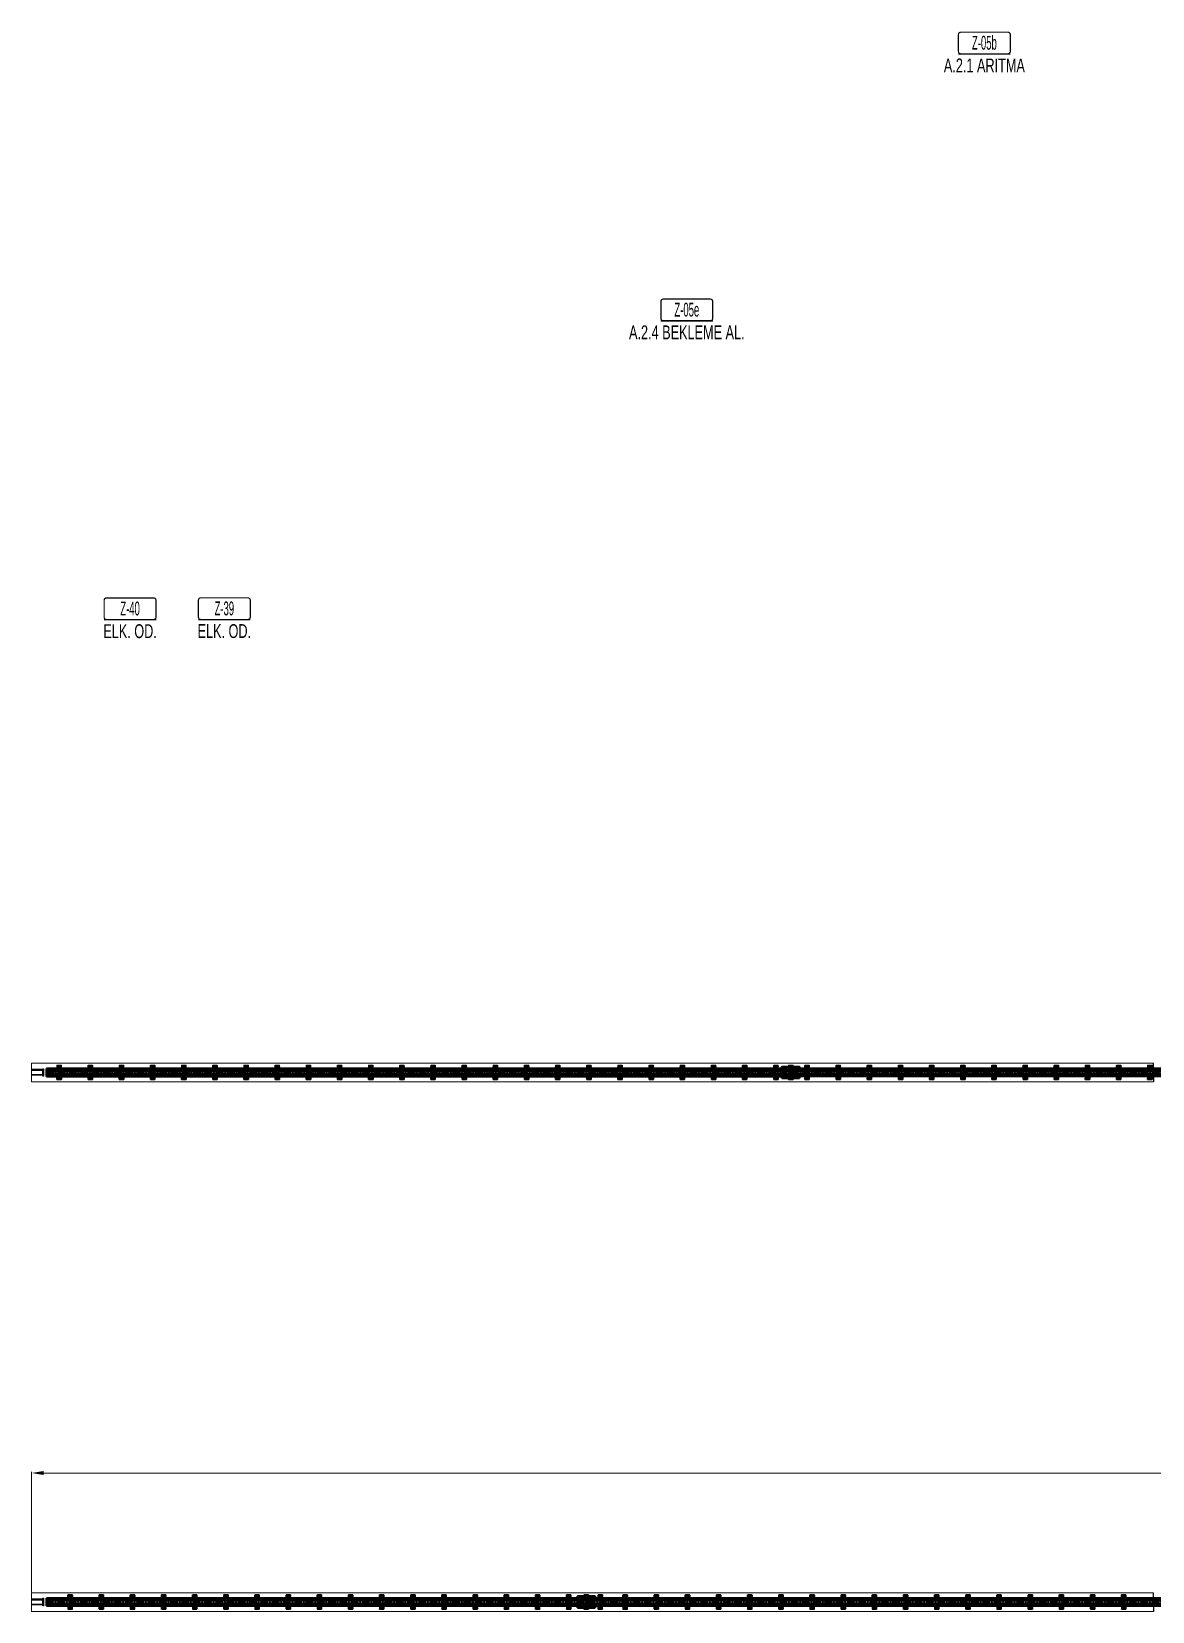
# Model space of a CAD drawing. Header units: centimetres. Extents: x 470464 to 524273, y 49611 to 59074.
# Drawn here: x 485600 to 487398, y 53543 to 56078 of the extents above; entities that cross this region are included whole.
import ezdxf
from ezdxf.enums import TextEntityAlignment as Align

# ---------------------------------------------------------------- set-up
doc = ezdxf.new("R2010")
doc.units = ezdxf.units.CM
doc.header["$MEASUREMENT"] = 0
doc.set_wipeout_variables(frame=1)
for name, pattern in [('1244_Aselsan_MIUM_3000$0$ACAD_ISO10W100', [18, 12, -3, 0, -3]), ('ACAD_ISO08W100', [36, 24, -3, 6, -3]), ('CHAIN', [0.3543, 0.2362, -0.0295, 0.0591, -0.0295]), ('XKITLINE00', [0])]:
    doc.linetypes.add(name, pattern=pattern)
for name, color, linetype in [('-M-MAHAL-DEBILER', 7, 'Continuous'), ('-M-MAHAL-ETIKET-NOT', 7, 'Continuous'), ('-M-MAHAL-ETIKET-NOTM', 7, 'Continuous'), ('-M-MAHAL-ETK-', 7, 'Continuous'), ('-M-MAHAL-HAVA-DEGISIM', 7, 'Continuous'), ('-M-MAHAL-NO', 7, 'Continuous'), ('-M-MAHAL-NOM', 7, 'Continuous'), ('vinç', 7, 'Continuous')]:
    doc.layers.add(name, color=color, linetype=linetype)
for name, color, linetype, lineweight in [('1', 7, 'Continuous', 25), ('AAA_EKSEN', 1, 'ACAD_ISO08W100', 9), ('S-COLS-CONC', 4, 'Continuous', 40)]:
    doc.layers.add(name, color=color, linetype=linetype, lineweight=lineweight)
doc.layers.add('A-ANNO-REVC-01', color=1, linetype='Continuous', lineweight=15, true_color=0xff0000, plot=False)
doc.styles.add('-M-ISSO-TEXT-TTF', font='ARIALN.TTF')
doc.styles.add('-M-MHLETK-NOT', font='romans.shx', dxfattribs={"width": 0.7})
doc.styles.add('-M-MHLETK-TEXT', font='ARIALN.TTF', dxfattribs={"width": 0.7})
doc.styles.add('BARIŞ BABUR-3', font='arial.ttf')
doc.dimstyles.new('AAA_A4 BVS STANDART', dxfattribs={"dimscale": 12, "dimtxt": 1.8, "dimasz": 1.6, "dimexe": 0.18, "dimexo": 0.0625, "dimgap": 0.09, "dimtad": 1, "dimtoh": 1, "dimdec": 0, "dimzin": 9, "dimdsep": 46, "dimtxsty": 'BARIŞ BABUR-3', "dimcen": 0.09, "dimclrd": 1, "dimclre": 1, "dimclrt": 2, "dimadec": 0, "dimazin": 0, "dimtfac": 1, "dimtdec": 0, "dimtofl": 0, "dimtmove": 0, "dimatfit": 3, "dimfxl": 1, "dimtolj": 1, "dimtzin": 0, "dimlwd": 9, "dimlwe": 9, "dimarcsym": 0})

# ---------------------------------------------------------------- blocks, each defined once
blk = doc.blocks.new('M-MHLETK-YNG')
at = {"layer": '-M-MAHAL-ETIKET-NOTM', "color": 3, "style": '-M-ISSO-TEXT-TTF', "width": 0.8, "flags": 8}
blk.add_attdef('MAH-ADI2', text='', height=1.11, dxfattribs=at).set_placement((0, -2.55), align=Align.MIDDLE_CENTER)
at = {"layer": '-M-MAHAL-HAVA-DEGISIM', "style": '-M-MHLETK-NOT', "width": 0.5, "flags": 8}
blk.add_attdef('HAVADEG', text='', height=0.6, dxfattribs=at).set_placement((0, 3.61), align=Align.MIDDLE_CENTER)
blk.add_wipeout([(-2.08, 1.74), (2.08, 1.74), (2.08, 0), (-2.08, 0)]).dxf.layer = '-M-MAHAL-ETK-'
at = {"layer": '-M-MAHAL-ETK-', "color": 0}
for p, q in [((-2.08, 0), (2.08, 0)), ((-1.16, 0), (-1.16, 0))]:
    blk.add_line(p, q, dxfattribs=at)
blk.add_lwpolyline([(-1.88, 1.74, 0.1, 0.1, 0), (1.88, 1.74, 0.1, 0.1, -0.414214), (2.08, 1.54, 0.1, 0.1, 0), (2.08, 0.2, 0.1, 0.1, -0.414214), (1.88, 0, 0.1, 0.1, 0), (-1.88, 0, 0.1, 0.1, -0.414214), (-2.08, 0.2, 0.1, 0.1, 0), (-2.08, 1.54, 0.1, 0.1, -0.414214)], format="xyseb", close=True, dxfattribs=at)
at = {"layer": '-M-MAHAL-DEBILER', "color": 4, "style": '-M-MHLETK-NOT', "width": 0.5, "flags": 8}
blk.add_attdef('DEBIS', text='', height=0.4, dxfattribs=at).set_placement((-2.17, 2.15), align=Align.MIDDLE_CENTER)
at = {"layer": '-M-MAHAL-DEBILER', "color": 191, "style": '-M-MHLETK-NOT', "width": 0.5, "flags": 8}
blk.add_attdef('DEBIR', text='', height=0.4, dxfattribs=at).set_placement((-1.61, 2.15), align=Align.MIDDLE_CENTER)
at = {"layer": '-M-MAHAL-DEBILER', "color": 31, "style": '-M-MHLETK-NOT', "width": 0.5, "flags": 8}
blk.add_attdef('DEBIF', text='', height=0.4, dxfattribs=at).set_placement((1.59, 2.15), align=Align.MIDDLE_CENTER)
at = {"layer": '-M-MAHAL-DEBILER', "color": 1, "style": '-M-MHLETK-NOT', "width": 0.5, "flags": 8}
blk.add_attdef('DEBIE', text='', height=0.4, dxfattribs=at).set_placement((2.32, 2.15), align=Align.MIDDLE_CENTER)
at = {"layer": '-M-MAHAL-ETIKET-NOT', "color": 3}
for tag, height, style, width, flags, p in [('KIS', 0.04, '-M-MHLETK-NOT', 0.5, 9, (-2.59, 1.62)), ('ALAN', 0.04, '-M-MHLETK-NOT', 0.5, 9, (-2.58, 1.56)), ('RH', 0.04, '-M-MHLETK-NOT', 0.5, 9, (-2.39, 1.62)), ('YUKSEKLIK', 0.04, '-M-MHLETK-NOT', 0.5, 9, (-2.32, 1.56)), ('YAZ', 0.04, '-M-MHLETK-NOT', 0.5, 9, (-2.18, 1.62)), ('MAH-ADI', 1.11, '-M-ISSO-TEXT-TTF', 0.8, 8, (0, -0.93))]:
    blk.add_attdef(tag, text='', height=height, dxfattribs=dict(at, style=style, width=width, flags=flags)).set_placement(p, align=Align.MIDDLE_CENTER)
at = {"layer": '-M-MAHAL-ETIKET-NOT', "color": 3, "style": '-M-MHLETK-NOT', "width": 0.5, "flags": 9}
for tag, p, height in [('HL', (-2.62, 1.49), 0.0286), ('KLKTR', (-2.62, 1.42), 0.04), ('RDY-BOY1', (-2.61, 1.37), 0.0286), ('RDY-BOY2', (-2.61, 1.32), 0.0286), ('RDY-BOY3', (-2.61, 1.27), 0.0286), ('HLA', (-2.52, 1.49), 0.0286), ('RDY-TIP1', (-2.5, 1.37), 0.0286), ('RDY-TIP2', (-2.5, 1.32), 0.0286), ('RDY-TIP3', (-2.5, 1.27), 0.0286), ('RDY-ADET1', (-2.39, 1.37), 0.0286), ('RDY-ADET2', (-2.39, 1.32), 0.0286), ('RDY-ADET3', (-2.39, 1.27), 0.0286), ('RDY-ISI1', (-2.27, 1.37), 0.0286), ('RDY-ISI2', (-2.27, 1.32), 0.0286), ('RDY-ISI3', (-2.27, 1.27), 0.0286), ('SHG', (-2.23, 1.49), 0.0286), ('AHU', (-2.23, 1.44), 0.0286), ('LHG', (-2.13, 1.49), 0.0286), ('RDY-BNP1', (-2.1, 1.37), 0.0286), ('RDY-BNP2', (-2.1, 1.32), 0.0286), ('RDY-BNP3', (-2.1, 1.27), 0.0286), ('HG', (-2.04, 1.49), 0.0286), ('HGA', (-1.96, 1.49), 0.0286), ('EF', (-1.96, 1.44), 0.0286), ('RDY-BNK1', (-1.96, 1.37), 0.0286), ('RDY-BNK2', (-1.96, 1.32), 0.0286), ('RDY-BNK3', (-1.96, 1.27), 0.0286), ('RDY-BOY4', (-2.61, 1.22), 0.0286), ('KON-BOY1', (-2.61, 1.14), 0.0286), ('KON-BOY2', (-2.61, 1.09), 0.0286), ('KON-BOY3', (-2.61, 1.04), 0.0286), ('FCU-TIP1', (-2.61, 0.96), 0.0286), ('FCU-TIP2', (-2.61, 0.91), 0.0286), ('FCU-TIP3', (-2.61, 0.86), 0.0286), ('VRV-TIP1', (-2.61, 0.76), 0.0286), ('VRV-TIP2', (-2.61, 0.71), 0.0286), ('FCU-ADET1', (-2.52, 0.96), 0.0286), ('FCU-ADET2', (-2.52, 0.91), 0.0286), ('FCU-ADET3', (-2.52, 0.86), 0.0286), ('VRV-ADET1', (-2.52, 0.76), 0.0286), ('VRV-ADET2', (-2.52, 0.71), 0.0286), ('RDY-TIP4', (-2.5, 1.22), 0.0286), ('KON-TIP1', (-2.5, 1.14), 0.0286), ('KON-TIP2', (-2.5, 1.09), 0.0286), ('KON-TIP3', (-2.5, 1.04), 0.0286), ('FCU-KAP1', (-2.4, 0.96), 0.0286), ('FCU-KAP2', (-2.4, 0.91), 0.0286), ('FCU-KAP3', (-2.4, 0.86), 0.0286), ('VRV-KAP1', (-2.4, 0.76), 0.0286), ('VRV-KAP2', (-2.4, 0.71), 0.0286), ('RDY-ADET4', (-2.39, 1.22), 0.0286), ('KON-ADET1', (-2.39, 1.14), 0.0286), ('KON-ADET2', (-2.39, 1.09), 0.0286), ('KON-ADET3', (-2.39, 1.04), 0.0286), ('FCU-DUY1', (-2.27, 0.96), 0.0286), ('FCU-DUY2', (-2.27, 0.91), 0.0286), ('FCU-DUY3', (-2.27, 0.86), 0.0286), ('VRV-DUY1', (-2.27, 0.76), 0.0286), ('VRV-DUY2', (-2.27, 0.71), 0.0286), ('RDY-ISI4', (-2.27, 1.22), 0.0286), ('KON-ISI1', (-2.27, 1.14), 0.0286), ('KON-ISI2', (-2.27, 1.09), 0.0286), ('KON-ISI3', (-2.27, 1.04), 0.0286), ('FCU-SOG1', (-2.15, 0.96), 0.0286), ('FCU-SOG2', (-2.15, 0.91), 0.0286), ('FCU-SOG3', (-2.15, 0.86), 0.0286), ('VRV-SOG1', (-2.15, 0.76), 0.0286), ('VRV-SOG2', (-2.15, 0.71), 0.0286), ('RDY-BNP4', (-2.1, 1.22), 0.0286), ('KON-BNP1', (-2.1, 1.14), 0.0286), ('KON-BNP2', (-2.1, 1.09), 0.0286), ('KON-BNP3', (-2.1, 1.04), 0.0286), ('FCU-ISI1', (-2.04, 0.96), 0.0286), ('FCU-ISI2', (-2.04, 0.91), 0.0286), ('FCU-ISI3', (-2.04, 0.86), 0.0286), ('VRV-ISI1', (-2.04, 0.76), 0.0286), ('VRV-ISI2', (-2.04, 0.71), 0.0286), ('RDY-BNK4', (-1.96, 1.22), 0.0286), ('KON-BNK1', (-1.96, 1.14), 0.0286), ('KON-BNK2', (-1.96, 1.09), 0.0286), ('KON-BNK3', (-1.96, 1.04), 0.0286), ('FCU-DEBI1', (-1.95, 0.96), 0.0286), ('FCU-DEBI2', (-1.95, 0.91), 0.0286), ('FCU-DEBI3', (-1.95, 0.86), 0.0286), ('VRV-DEBI1', (-1.95, 0.76), 0.0286), ('VRV-DEBI2', (-1.95, 0.71), 0.0286), ('FCU-BNP1', (-1.83, 0.96), 0.0286), ('FCU-BNP2', (-1.83, 0.91), 0.0286), ('FCU-BNP3', (-1.83, 0.86), 0.0286), ('VRV-BNP1', (-1.83, 0.76), 0.0286), ('VRV-BNP2', (-1.83, 0.71), 0.0286), ('FCU-BNK1', (-1.61, 0.96), 0.0286), ('FCU-BNK2', (-1.61, 0.91), 0.0286), ('FCU-BNK3', (-1.61, 0.86), 0.0286), ('VRV-BNK1', (-1.61, 0.76), 0.0286), ('VRV-BNK2', (-1.61, 0.71), 0.0286)]:
    blk.add_attdef(tag, p, '', height=height, dxfattribs=at)
at = {"layer": '-M-MAHAL-HAVA-DEGISIM', "style": '-M-MHLETK-NOT', "width": 0.5, "flags": 8}
blk.add_attdef('HAVA', text='', height=0.6, dxfattribs=at).set_placement((0, 2.4), align=Align.MIDDLE_CENTER)
at = {"layer": '-M-MAHAL-NO', "color": 7, "style": '-M-MHLETK-TEXT', "width": 0.6, "flags": 8}
blk.add_attdef('MAH-NO', text='', height=1.11, dxfattribs=at).set_placement((0, 0.89), align=Align.MIDDLE_CENTER)
at = {"layer": '-M-MAHAL-NOM', "color": 7, "style": '-M-MHLETK-TEXT', "width": 0.6, "flags": 8}
blk.add_attdef('MAH-NOM', text='', height=1.11, dxfattribs=at).set_placement((0, 0.89), align=Align.MIDDLE_CENTER)
blk = doc.blocks.new('*D297')
at = {"layer": 'A-ANNO-REVC-01', "color": 1, "lineweight": 9, "transparency": 16777216}
for p, q in [((485599.7, 45073.3), (485599.7, 45266.8)), ((493630.5, 45264.7), (485618.9, 45264.7)), ((493649.7, 45073.3), (493649.7, 45266.8))]:
    blk.add_line(p, q, dxfattribs=at)
at = {"layer": 'A-ANNO-REVC-01', "color": 1, "transparency": 16777216}
for points in [[(485618.9, 45267.9), (485618.9, 45261.5), (485599.7, 45264.7)], [(493630.5, 45261.5), (493630.5, 45267.9), (493649.7, 45264.7)]]:
    blk.add_solid(points, dxfattribs=at)
at = {"layer": 'Defpoints', "color": 0, "transparency": 16777216}
for p in [(485599.7, 45264.7), (485599.7, 45072.6), (493649.7, 45072.6)]:
    blk.add_point(p, dxfattribs=at)
at = {"layer": 'A-ANNO-REVC-01', "color": 2, "transparency": 16777216, "insert": (489624.7, 45278.9), "char_height": 21.6, "attachment_point": 5, "style": 'BARIŞ BABUR-3'}
blk.add_mtext('\\A1;YÜRÜME YOLU BOYU : 8050', dxfattribs=at)
blk = doc.blocks.new('sfsdsggssg')
at = {"layer": '1', "color": 2, "linetype": 'Continuous'}
for p, q in [((1141.1, -34640), (1141.1, -34640.1)), ((1141.1, -34640), (1141.1, -34645.1)), ((1141.1, -34640.1), (1141.3, -34640.1)), ((1141.1, -34640.1), (1141.1, -34645.1)), ((1141.1, -34645.1), (1141.3, -34645.1)), ((1141.1, -34645.1), (1141.1, -34645.1)), ((1141.3, -34645.1), (1141.3, -34640.1)), ((1143.2, -34639.6), (1141.4, -34639.8)), ((1141.4, -34639.7), (1143.2, -34639.6)), ((1141.4, -34639.8), (1141.4, -34639.7)), ((1141.4, -34640), (1143.2, -34639.8)), ((1141.4, -34639.8), (1141.4, -34640)), ((1141.4, -34645.4), (1141.4, -34645.2)), ((1143.2, -34645.4), (1141.4, -34645.2)), ((1141.4, -34645.4), (1141.4, -34645.4)), ((1141.4, -34645.4), (1143.2, -34645.6)), ((1143.2, -34645.6), (1141.4, -34645.4)), ((1143.2, -34639.6), (1143.2, -34639.8)), ((1143.2, -34639.6), (1143.2, -34639.8)), ((1143.2, -34645.6), (1143.2, -34645.4)), ((1143.2, -34645.4), (1143.2, -34645.6)), ((1143.6, -34639.6), (1143.5, -34639.8)), ((1143.5, -34639.8), (1143.6, -34639.8)), ((1143.6, -34645.3), (1143.5, -34645.3)), ((1143.5, -34645.3), (1143.6, -34645.5)), ((1143.6, -34639.6), (1143.6, -34639.6)), ((1143.7, -34639.6), (1143.6, -34639.8)), ((1143.6, -34639.6), (1144.1, -34639.6)), ((1143.7, -34639.6), (1143.6, -34639.6)), ((1143.6, -34639.8), (1143.8, -34639.9)), ((1143.6, -34645.3), (1143.7, -34645.5)), ((1143.8, -34645.3), (1143.6, -34645.3)), ((1143.6, -34645.5), (1143.6, -34645.6)), ((1143.6, -34645.5), (1143.7, -34645.5)), ((1144.1, -34645.6), (1143.6, -34645.6)), ((1144.1, -34639.6), (1144.1, -34639.6)), ((1144.1, -34645.5), (1144.1, -34645.6)), ((1144.3, -34645.6), (1144.3, -34645.9)), ((1144.3, -34645.6), (1144.3, -34646)), ((1144.3, -34645.9), (1144.3, -34646)), ((1144.5, -34639.6), (1147.4, -34639.6)), ((1144.5, -34639.6), (1144.5, -34639.6)), ((1144.6, -34642.7), (1144.5, -34642.8)), ((1144.6, -34642.9), (1144.5, -34642.8)), ((1147.4, -34645.6), (1144.5, -34645.6)), ((1144.5, -34645.6), (1144.5, -34645.6)), ((1144.5, -34645.9), (1144.5, -34645.6)), ((1147.4, -34639.6), (1144.6, -34639.6)), ((1144.6, -34639.6), (1144.6, -34639.8)), ((1144.6, -34639.8), (1147.4, -34639.8)), ((1144.6, -34645.4), (1144.6, -34645.6)), ((1147.4, -34645.4), (1144.6, -34645.4)), ((1144.6, -34645.6), (1147.4, -34645.6)), ((1146.5, -34646), (1144.6, -34646)), ((1144.6, -34646.3), (1144.6, -34646.2)), ((1144.6, -34646.2), (1146.7, -34646.2)), ((1144.6, -34646.3), (1148.5, -34646.3)), ((1145.5, -34641.1), (1145.5, -34641.1)), ((1145.5, -34641.1), (1145.5, -34641.1)), ((1145.8, -34639.6), (1146, -34639.3)), ((1146, -34639.4), (1145.9, -34639.6)), ((1146, -34639.3), (1146, -34639.4)), ((1146.1, -34639.6), (1146.2, -34639.5)), ((1146.3, -34639.2), (1146.2, -34639.2)), ((1148.5, -34639.2), (1146.2, -34639.2)), ((1148.4, -34639.2), (1146.3, -34639.2)), ((1146.3, -34639.4), (1148.4, -34639.4)), ((1146.4, -34644), (1146.5, -34644)), ((1146.5, -34644), (1146.5, -34643.9)), ((1146.7, -34645.6), (1146.5, -34645.8)), ((1146.7, -34646.2), (1146.8, -34646.2)), ((1146.8, -34646), (1146.8, -34646.2)), ((1148.4, -34646), (1146.8, -34646)), ((1146.8, -34646.2), (1148.4, -34646.2)), ((1147.4, -34639.6), (1147.4, -34639.6)), ((1147.4, -34639.6), (1147.4, -34639.8)), ((1147.4, -34639.8), (1147.6, -34639.7)), ((1147.4, -34639.8), (1148.2, -34640.6)), ((1148.2, -34644.5), (1147.4, -34645.3)), ((1147.4, -34645.3), (1147.6, -34645.5)), ((1147.4, -34645.4), (1147.4, -34645.6)), ((1147.4, -34645.6), (1147.4, -34645.6)), ((1147.6, -34639.7), (1148.4, -34640.5)), ((1147.6, -34639.7), (1147.6, -34639.7)), ((1148.4, -34640.5), (1147.6, -34639.7)), ((1148.4, -34644.7), (1147.6, -34645.5)), ((1147.6, -34645.5), (1148.4, -34644.7)), ((1147.6, -34645.5), (1147.6, -34645.5)), ((1148.2, -34640.6), (1148.4, -34640.5)), ((1148.2, -34644.5), (1148.4, -34644.7)), ((1148.3, -34640.7), (1148.3, -34644.4)), ((1148.3, -34640.7), (1148.5, -34640.7)), ((1148.3, -34644.4), (1148.5, -34644.4)), ((1148.5, -34639.2), (1148.4, -34639.2)), ((1148.4, -34640.5), (1148.4, -34640.5)), ((1148.4, -34644.7), (1148.4, -34644.7)), ((1148.4, -34646), (1148.4, -34646.2)), ((1148.4, -34646.2), (1148.5, -34646.3)), ((1148.5, -34639.5), (1148.5, -34642.7)), ((1148.5, -34644.4), (1148.5, -34640.7)), ((1148.5, -34640.7), (1148.5, -34640.7)), ((1148.5, -34640.7), (1148.5, -34644.5)), ((1148.5, -34644.5), (1148.5, -34644.4)), ((1148.5, -34644.5), (1148.5, -34645.9)), ((1148.7, -34642.9), (1148.7, -34639.5)), ((1148.7, -34639.5), (1148.8, -34639.5)), ((1148.7, -34643.1), (1148.7, -34642.9)), ((1148.7, -34645.9), (1148.7, -34643.1)), ((1148.8, -34646), (1148.7, -34645.9)), ((1148.8, -34639.5), (1148.8, -34646))]:
    blk.add_line(p, q, dxfattribs=at)
for radius in [1.5, 0.7]:
    blk.add_circle((1146, -34642.5), radius, dxfattribs=at)
at = {"layer": '1', "color": 2, "linetype": 'Continuous', "extrusion": (0, 0, -1)}
blk.add_circle((-1146, -34642.5), 0.8, dxfattribs=at)
for centre, start, end in [((-1145.5, -34643.4), 209.8539, 29.8539), ((-1146.5, -34641.7), 29.8539, 207.4717)]:
    blk.add_arc(centre, 1.14, start, end, dxfattribs=at)
at = {"layer": '1', "color": 2, "linetype": 'Continuous'}
for centre, radius, start, end in [((1145.5, -34643.4), 0.943, 155.4674, 321.1742), ((1145.5, -34643.4), 0.92, 156.9271, 319.7145), ((1146, -34642.5), 1.2, 166, 226), ((1146, -34642.5), 1.2, 106, 166), ((1146, -34642.5), 1.2, 226, 286), ((1146, -34642.5), 1.2, 46, 106), ((1146.5, -34641.7), 0.943, 345.8258, 138.463), ((1146.5, -34641.7), 0.92, 347.6089, 136.677), ((1146, -34642.5), 1.2, 286, 346), ((1146, -34642.5), 1.2, 346, 46)]:
    blk.add_arc(centre, radius, start, end, dxfattribs=at)
at = {"layer": '1', "color": 2, "linetype": 'Continuous', "extrusion": (0, 0, -1)}
for centre, major_axis, ratio, start_param, end_param in [((1141.4, -34640), (-0.222, 0.204), 0.995811, 5.544902, 7.021469), ((1141.4, -34640.1), (0.203, 0.221), 0.997694, 3.974105, 5.450673), ((1141.4, -34645.1), (0.222, 0.204), 0.995811, 2.403309, 3.879876), ((1141.4, -34645.1), (-0.203, 0.221), 0.997694, 3.974105, 5.450673), ((1141.4, -34640.1), (0.0742, -0.068), 0.993033, 2.403309, 3.879876), ((1141.4, -34645.1), (0.0742, 0.068), 0.993033, 2.403309, 3.879876), ((1143.6, -34639.8), (0.001, 0.2), 0.752836, 0.132804, 1.847295), ((1143.6, -34645.3), (-0.001, 0.2), 0.752836, 1.294298, 3.008789), ((1152.5, -34642.6), (-8.4, 0), 0.918737, 5.915201, 6.65117), ((1144, -34639.8), (0.001, 0.2), 0.752479, 0.132721, 1.852962), ((1144, -34645.3), (-0.001, 0.2), 0.752479, 1.288631, 3.008872), ((1144.3, -34639.8), (-0.014, 0.199), 0.74106, 0.130215, 1.915333), ((1144.3, -34645.3), (0.014, 0.199), 0.74106, 1.22626, 3.011378), ((1144.5, -34645.9), (-0.2, 0.001), 0.034627, 4.708031, 6.195866), ((1144.6, -34645.9), (-0.138, 0.267), 0.998031, 3.623062, 5.186262), ((1144.6, -34646), (0.214, 0.214), 0.992433, 2.359993, 3.923193), ((1144.5, -34639.8), (-0.008, 0.2), 0.422896, 0.096328, 1.761115), ((1144.5, -34645.4), (0.008, 0.2), 0.422896, 1.380478, 3.045264), ((1144.6, -34645.9), (0.0592, 0.0819), 0.989251, 2.52068, 4.08388), ((1144.6, -34646), (0, -0.2), 0.004269, 4.747034, 6.195918), ((1146.3, -34639.5), (0.271, 0.128), 0.997202, 4.110755, 5.150568), ((1146.2, -34639.5), (-0.173, 0.101), 0.027764, 4.691233, 6.195885), ((1146.3, -34639.5), (-0.0748, 0.0667), 0.997721, 6.084759, 7.124571), ((1146.3, -34639.4), (0, 0.2), 0.004243, 0.087267, 1.605444), ((1146.5, -34645.8), (-0.174, 0.099), 0.027964, 1.549906, 2.758993), ((1146.9, -34646), (0.426, 0.115), 0.905428, 3.310168, 3.875491), ((1146.7, -34646), (-0.256, 0.042), 0.76271, 4.58737, 6.036255), ((1146.5, -34646.1), (-0.199, -0.016), 0.034866, 1.569261, 2.70958), ((1146.8, -34646), (-0.038, 0.196), 0.907507, 3.350606, 5.211047), ((1146.7, -34646), (-0.012, 0.201), 0.369521, 3.302192, 4.751077), ((1146.9, -34646), (0.253, 0.061), 0.768803, 3.289543, 3.701099), ((1176.9, -34592.8), (85, 148.5), 0.001169, 1.933599, 1.936064), ((1146.8, -34646), (-0.174, 0.099), 0.030283, 4.695034, 5.900559), ((1146.8, -34646), (-0.187, 0.071), 0.032625, 4.699988, 5.905162), ((1176.9, -34592.8), (85, 148.5), 0.002337, 1.9329, 1.936067), ((1147.4, -34639.9), (-0.277, 0.115), 0.998522, 1.179673, 1.96192), ((1147.4, -34639.9), (0.115, 0.278), 0.997326, 5.892062, 6.674309), ((1147.4, -34639.9), (0.0384, 0.0928), 0.995546, 5.892062, 6.674309), ((1147.4, -34645.3), (0.0384, -0.0928), 0.995546, 5.892062, 6.674309), ((1147.4, -34645.3), (0.277, 0.115), 0.998522, 1.179673, 1.96192), ((1147.4, -34645.3), (-0.115, 0.278), 0.997326, 2.750469, 3.532716), ((1148.2, -34640.7), (-0.0928, -0.0384), 0.995546, 2.750469, 3.532716), ((1148.2, -34644.4), (0.0928, -0.0384), 0.995546, 5.892062, 6.674309), ((1148.4, -34639.4), (0, 0.2), 0.004243, 0.087267, 1.605444), ((1148.4, -34639.5), (-0.243, 0.175), 0.996422, 0.949848, 2.513048), ((1148.4, -34639.5), (0.0889, 0.0469), 0.994028, 5.200197, 6.763397), ((1148.2, -34640.7), (-0.115, 0.277), 0.998522, 1.179673, 1.96192), ((1148.2, -34640.7), (0.278, 0.115), 0.997326, 5.892062, 6.674309), ((1148.2, -34644.4), (0.115, 0.277), 0.998522, 1.179673, 1.96192), ((1148.2, -34644.5), (-0.278, 0.115), 0.997326, 2.750469, 3.532716), ((1148.4, -34645.9), (0.139, 0.266), 0.998207, 1.09196, 2.65516), ((1148.4, -34645.9), (-0.0609, 0.0807), 0.988978, 2.219923, 3.783123), ((1148.5, -34639.5), (0.2, 0.001), 0.034652, 0.087319, 1.566648), ((1148.5, -34642.7), (0.008, 0.2), 0.005639, 3.866293, 4.746837), ((1148.5, -34643.2), (0.056, 0.516), 0.770786, 6.203754, 6.230389), ((1148.5, -34642.9), (-0.188, 0.076), 0.878606, 1.230281, 2.70961), ((1148.5, -34642.9), (-0.201, 0.003), 0.124494, 1.540952, 3.020281), ((1148.5, -34643.1), (0.199, -0.02), 0.74823, 4.69971, 6.151435), ((1148.5, -34643.1), (-0.2, -0.001), 0.034899, 3.228912, 4.651252), ((1148.5, -34645.9), (-0.2, -0.001), 0.034899, 3.228912, 4.712496)]:
    blk.add_ellipse(centre, major_axis=major_axis, ratio=ratio, start_param=start_param, end_param=end_param, dxfattribs=at)
at = {"layer": '1', "color": 2, "linetype": 'Continuous'}
for centre, major_axis, ratio, start_param, end_param in [((1152.2, -34642.6), (-9.07, 0), 0.918737, 5.945855, 6.620515), ((1146.2, -34639.5), (-0.15, 0.261), 0.994945, 5.763279, 6.803091), ((1148.5, -34639.5), (0.214, 0.214), 0.992433, 5.501585, 7.064785), ((1148.5, -34646), (-0.214, 0.214), 0.992433, 2.359993, 3.923193)]:
    blk.add_ellipse(centre, major_axis=major_axis, ratio=ratio, start_param=start_param, end_param=end_param, dxfattribs=at)
for points, weights in [([(1141.1, -34640), (1141.1, -34640), (1141.1, -34640)], [0.500000154953, 0.499999845047, 0.500000154953]), ([(1141.1, -34645.1), (1141.1, -34645.1), (1141.1, -34645.1)], [0.500000154938, 0.499999845062, 0.500000154938]), ([(1141.4, -34639.7), (1141.4, -34639.7), (1141.4, -34639.7)], [0.500000154951, 0.499999845049, 0.500000154951]), ([(1141.4, -34645.4), (1141.4, -34645.4), (1141.4, -34645.4)], [0.500000154962, 0.499999845038, 0.500000154962]), ([(1147.4, -34639.6), (1147.4, -34639.6), (1147.4, -34639.6)], [0.500000031564, 0.499999968436, 0.500000031564]), ([(1147.4, -34645.6), (1147.4, -34645.6), (1147.4, -34645.6)], [0.500000031519, 0.499999968481, 0.500000031519]), ([(1147.6, -34639.7), (1147.6, -34639.7), (1147.6, -34639.7)], [0.500000032286, 0.499999967714, 0.500000032286]), ([(1147.6, -34645.5), (1147.6, -34645.5), (1147.6, -34645.5)], [0.500000031966, 0.499999968034, 0.500000031966]), ([(1148.4, -34640.5), (1148.4, -34640.5), (1148.4, -34640.5)], [0.500000032004, 0.499999967996, 0.500000032004]), ([(1148.4, -34644.7), (1148.4, -34644.7), (1148.4, -34644.7)], [0.500000031836, 0.499999968164, 0.500000031836]), ([(1148.5, -34640.7), (1148.5, -34640.7), (1148.5, -34640.7)], [0.500000031722, 0.499999968278, 0.500000031722]), ([(1148.5, -34644.5), (1148.5, -34644.5), (1148.5, -34644.5)], [0.500000031229, 0.499999968771, 0.500000031229])]:
    blk.add_rational_spline(points, weights, degree=2, dxfattribs=at)
for points, knots in [([(1143.2, -34639.6), (1143.2, -34639.6), (1143.3, -34639.6), (1143.4, -34639.6), (1143.5, -34639.6), (1143.5, -34639.6), (1143.6, -34639.6)], [0, 0, 0, 0, 0.225713, 0.483808, 0.741904, 1, 1, 1, 1]), ([(1143.2, -34639.6), (1143.2, -34639.6), (1143.2, -34639.6), (1143.2, -34639.6), (1143.2, -34639.6), (1143.2, -34639.6)], [0, 0, 0, 0, 0.876308, 0.876308, 1, 1, 1, 1]), ([(1143.6, -34639.6), (1143.6, -34639.6), (1143.6, -34639.6), (1143.5, -34639.6), (1143.5, -34639.6), (1143.4, -34639.6), (1143.3, -34639.6), (1143.3, -34639.6), (1143.2, -34639.6), (1143.2, -34639.6)], [0, 0, 0, 0, 0.000017, 0.000017, 0.401467, 0.401467, 0.701656, 0.701656, 1, 1, 1, 1]), ([(1143.2, -34639.8), (1143.2, -34639.8), (1143.3, -34639.8), (1143.3, -34639.8), (1143.4, -34639.8), (1143.5, -34639.8), (1143.5, -34639.8), (1143.5, -34639.8)], [0, 0, 0, 0, 0.304321, 0.304321, 0.608496, 0.608496, 1, 1, 1, 1]), ([(1143.5, -34645.3), (1143.5, -34645.4), (1143.5, -34645.4), (1143.4, -34645.4), (1143.3, -34645.4), (1143.3, -34645.4), (1143.2, -34645.4), (1143.2, -34645.4)], [0, 0, 0, 0, 0.37098, 0.37098, 0.685408, 0.685408, 1, 1, 1, 1]), ([(1143.2, -34645.6), (1143.2, -34645.6), (1143.3, -34645.6), (1143.4, -34645.6), (1143.4, -34645.6), (1143.5, -34645.6), (1143.5, -34645.6), (1143.6, -34645.5)], [0, 0, 0, 0, 0.308433, 0.308433, 0.618953, 0.618953, 1, 1, 1, 1]), ([(1143.6, -34645.6), (1143.5, -34645.6), (1143.5, -34645.6), (1143.4, -34645.6), (1143.3, -34645.6), (1143.2, -34645.6), (1143.2, -34645.6)], [0, 0, 0, 0, 0.258096, 0.516192, 0.774287, 1, 1, 1, 1]), ([(1143.8, -34645.3), (1143.6, -34644.9), (1143.5, -34644.4), (1143.3, -34643.5), (1143.3, -34643), (1143.3, -34641.7), (1143.5, -34640.7), (1143.8, -34639.9)], [0, 0, 0, 0, 0.25, 0.25, 0.5, 0.5, 1, 1, 1, 1]), ([(1143.8, -34639.9), (1143.9, -34639.9), (1144, -34639.9), (1144.1, -34639.9), (1144.1, -34639.9), (1144.2, -34639.9)], [0, 0, 0, 0, 0.657537, 0.657537, 1, 1, 1, 1]), ([(1144.2, -34645.3), (1144.1, -34645.3), (1144, -34645.3), (1143.9, -34645.3), (1143.8, -34645.3), (1143.8, -34645.3)], [0, 0, 0, 0, 0.657537, 0.657537, 1, 1, 1, 1]), ([(1144.5, -34639.9), (1144.3, -34640.3), (1144.2, -34640.8), (1144, -34641.7), (1143.9, -34642.1), (1143.9, -34643.5), (1144.1, -34644.4), (1144.5, -34645.3)], [0, 0, 0, 0, 0.25, 0.25, 0.5, 0.5, 1, 1, 1, 1]), ([(1144.3, -34639.6), (1144.3, -34639.6), (1144.3, -34639.6), (1144.2, -34639.6), (1144.2, -34639.6), (1144.1, -34639.6), (1144.1, -34639.6), (1144.1, -34639.6), (1144.1, -34639.6), (1144.1, -34639.6)], [0, 0, 0, 0, 0.155547, 0.155547, 0.580528, 0.580528, 0.999985, 0.999985, 1, 1, 1, 1]), ([(1144.1, -34639.6), (1144.1, -34639.6), (1144.1, -34639.6), (1144.2, -34639.6), (1144.3, -34639.6), (1144.4, -34639.6), (1144.5, -34639.6)], [0, 0, 0, 0, 0.25, 0.5, 0.749999, 1, 1, 1, 1]), ([(1144.1, -34645.5), (1144.1, -34645.5), (1144.1, -34645.5), (1144.1, -34645.5), (1144.1, -34645.5), (1144.2, -34645.5), (1144.3, -34645.5), (1144.3, -34645.5)], [0, 0, 0, 0, 0.000015, 0.000015, 0.496417, 0.496417, 1, 1, 1, 1]), ([(1144.5, -34645.6), (1144.4, -34645.6), (1144.3, -34645.6), (1144.2, -34645.6), (1144.1, -34645.6), (1144.1, -34645.6), (1144.1, -34645.6)], [0, 0, 0, 0, 0.250001, 0.5, 0.75, 1, 1, 1, 1]), ([(1144.2, -34639.9), (1144.2, -34639.9), (1144.3, -34639.9), (1144.3, -34639.9), (1144.4, -34639.9), (1144.4, -34639.9), (1144.4, -34639.9), (1144.5, -34639.9)], [0, 0, 0, 0, 0.423047, 0.423047, 0.845832, 0.845832, 1, 1, 1, 1]), ([(1144.5, -34645.3), (1144.4, -34645.3), (1144.4, -34645.3), (1144.3, -34645.3), (1144.2, -34645.3), (1144.2, -34645.3)], [0, 0, 0, 0, 0.500153, 0.500153, 1, 1, 1, 1]), ([(1144.5, -34639.6), (1144.5, -34639.6), (1144.5, -34639.6), (1144.4, -34639.6), (1144.4, -34639.6), (1144.3, -34639.6), (1144.3, -34639.6), (1144.3, -34639.6)], [0, 0, 0, 0, 0.000035, 0.000035, 0.836112, 0.836112, 1, 1, 1, 1]), ([(1144.3, -34645.5), (1144.3, -34645.5), (1144.4, -34645.6), (1144.4, -34645.6), (1144.4, -34645.6), (1144.5, -34645.6), (1144.5, -34645.6), (1144.5, -34645.6)], [0, 0, 0, 0, 0.836069, 0.836069, 0.999965, 0.999965, 1, 1, 1, 1]), ([(1144.6, -34639.6), (1144.6, -34639.6), (1144.6, -34639.6), (1144.6, -34639.6), (1144.5, -34639.6), (1144.5, -34639.6), (1144.5, -34639.6)], [0, 0, 0, 0, 0.267342, 0.267342, 0.267342, 1, 1, 1, 1]), ([(1144.5, -34639.9), (1144.5, -34639.9), (1144.5, -34639.9), (1144.5, -34639.8), (1144.5, -34639.8), (1144.5, -34639.8)], [0, 0, 0, 0, 0.864692, 0.864692, 1, 1, 1, 1]), ([(1144.5, -34639.8), (1144.6, -34639.8), (1144.6, -34639.8), (1144.6, -34639.8), (1144.6, -34639.8), (1144.6, -34639.8), (1144.6, -34639.8), (1144.6, -34639.8)], [0, 0, 0, 0, 0.704482, 0.704482, 0.731136, 0.731136, 1, 1, 1, 1]), ([(1144.6, -34645.4), (1144.6, -34645.3), (1144.6, -34645.3), (1144.5, -34645.3), (1144.5, -34645.3), (1144.5, -34645.3)], [0, 0, 0, 0, 0.858601, 0.858601, 1, 1, 1, 1]), ([(1144.5, -34645.3), (1144.5, -34645.3), (1144.5, -34645.3), (1144.5, -34645.3), (1144.5, -34645.3), (1144.5, -34645.3)], [0, 0, 0, 0, 0.863107, 0.863107, 1, 1, 1, 1]), ([(1144.7, -34642.9), (1144.7, -34642.8), (1144.8, -34642.7), (1144.8, -34642.5), (1144.9, -34642.3), (1144.9, -34642.2)], [0, 0, 0, 0, 0.5, 0.5, 1, 1, 1, 1]), ([(1145.1, -34641.6), (1145.2, -34641.5), (1145.3, -34641.5), (1145.5, -34641.4), (1145.6, -34641.4), (1145.7, -34641.4)], [0, 0, 0, 0, 0.5, 0.5, 1, 1, 1, 1]), ([(1145.7, -34643.9), (1145.6, -34643.8), (1145.6, -34643.7), (1145.4, -34643.5), (1145.3, -34643.5), (1145.2, -34643.4)], [0, 0, 0, 0, 0.5, 0.5, 1, 1, 1, 1]), ([(1146.4, -34641.2), (1146.5, -34641.2), (1146.5, -34641.3), (1146.7, -34641.5), (1146.8, -34641.6), (1146.9, -34641.7)], [0, 0, 0, 0, 0.5, 0.5, 1, 1, 1, 1]), ([(1147, -34643.5), (1146.9, -34643.5), (1146.8, -34643.5), (1146.6, -34643.6), (1146.5, -34643.6), (1146.4, -34643.7)], [0, 0, 0, 0, 0.5, 0.5, 1, 1, 1, 1]), ([(1147.4, -34642.1), (1147.4, -34642.2), (1147.3, -34642.3), (1147.3, -34642.6), (1147.2, -34642.7), (1147.2, -34642.8)], [0, 0, 0, 0, 0.5, 0.5, 1, 1, 1, 1])]:
    blk.add_open_spline(points, degree=3, knots=knots, dxfattribs=at)
for points in [[(1143.2, -34639.6), (1143.2, -34639.6), (1143.2, -34639.6), (1143.2, -34639.6)], [(1143.2, -34639.6), (1143.2, -34639.6), (1143.2, -34639.6), (1143.2, -34639.6)], [(1143.2, -34639.6), (1143.2, -34639.6), (1143.2, -34639.6), (1143.2, -34639.6)], [(1143.2, -34639.6), (1143.2, -34639.6), (1143.2, -34639.6), (1143.2, -34639.6)], [(1143.2, -34639.6), (1143.2, -34639.6), (1143.2, -34639.6), (1143.2, -34639.6)], [(1143.2, -34639.8), (1143.2, -34639.8), (1143.2, -34639.8), (1143.2, -34639.8)], [(1143.2, -34645.4), (1143.2, -34645.4), (1143.2, -34645.4), (1143.2, -34645.4)], [(1143.2, -34645.6), (1143.2, -34645.6), (1143.2, -34645.6), (1143.2, -34645.6)], [(1143.2, -34645.6), (1143.2, -34645.6), (1143.2, -34645.6), (1143.2, -34645.6)], [(1143.2, -34645.6), (1143.2, -34645.6), (1143.2, -34645.6), (1143.2, -34645.6)], [(1143.2, -34645.6), (1143.2, -34645.6), (1143.2, -34645.6), (1143.2, -34645.6)], [(1143.2, -34645.6), (1143.2, -34645.6), (1143.2, -34645.6), (1143.2, -34645.6)], [(1143.2, -34645.6), (1143.2, -34645.6), (1143.2, -34645.6), (1143.2, -34645.6)], [(1144.1, -34639.6), (1143.9, -34639.6), (1143.8, -34639.6), (1143.7, -34639.6)], [(1143.7, -34645.5), (1143.8, -34645.5), (1143.9, -34645.5), (1144.1, -34645.5)], [(1144.5, -34645.6), (1144.5, -34645.6), (1144.6, -34645.6), (1144.6, -34645.6)], [(1145.2, -34643.4), (1145, -34643.2), (1144.9, -34643), (1144.7, -34642.9)], [(1144.9, -34642.2), (1144.9, -34642), (1145, -34641.8), (1145.1, -34641.6)], [(1145.7, -34641.4), (1146, -34641.3), (1146.2, -34641.2), (1146.4, -34641.2)], [(1146.4, -34643.7), (1146.1, -34643.7), (1145.9, -34643.8), (1145.7, -34643.9)], [(1146.7, -34645.9), (1146.7, -34645.9), (1146.7, -34645.9), (1146.7, -34646)], [(1146.8, -34646), (1146.8, -34646), (1146.8, -34646), (1146.8, -34646)], [(1146.9, -34641.7), (1147.1, -34641.8), (1147.2, -34642), (1147.4, -34642.1)], [(1147.2, -34642.8), (1147.2, -34643), (1147.1, -34643.3), (1147, -34643.5)]]:
    blk.add_open_spline(points, degree=3, dxfattribs=at)
at = {"layer": 'AAA_EKSEN', "color": 2, "linetype": 'CHAIN', "ltscale": 20}
for p, q in [((1147, -34642.5), (1145, -34642.5)), ((1146, -34641.5), (1146, -34643.5))]:
    blk.add_line(p, q, dxfattribs=at)
blk = doc.blocks.new('3RFRS334')
at = {"ltscale": 0.4}
h = blk.add_hatch(color=0, dxfattribs=at)
h.dxf.hatch_style = 1
h.paths.add_polyline_path([(303509, 45820), (303515, 45814), (303515, 45820)])
h = blk.add_hatch(color=0, dxfattribs=at)
h.dxf.hatch_style = 1
h.paths.add_polyline_path([(303525, 45814), (303525, 45820), (303531, 45820)])
h = blk.add_hatch(color=0, dxfattribs=at)
h.dxf.hatch_style = 1
h.paths.add_polyline_path([(303589, 45820), (303595, 45814), (303595, 45820)])
h = blk.add_hatch(color=0, dxfattribs=at)
h.dxf.hatch_style = 1
h.paths.add_polyline_path([(303605, 45814), (303605, 45820), (303611, 45820)])
at = {"color": 0, "ltscale": 0.4}
for points in [[(303620, 45830), (303620, 45820), (303500, 45820), (303500, 45830)], [(303525, 45650), (303525, 45820), (303515, 45820), (303515, 45650)], [(303595, 45650), (303595, 45820), (303605, 45820), (303605, 45650)]]:
    blk.add_lwpolyline(points, close=True, dxfattribs=at)
at = {"color": 0, "ltscale": 0.4, "elevation": 0}
for points in [[(303509, 45820), (303515, 45814), (303515, 45820), (303509, 45820)], [(303531, 45820), (303525, 45814), (303525, 45820), (303531, 45820)], [(303589, 45820), (303595, 45814), (303595, 45820), (303589, 45820)], [(303611, 45820), (303605, 45814), (303605, 45820), (303611, 45820)]]:
    blk.add_lwpolyline(points, dxfattribs=at)
blk = doc.blocks.new('SDGDFSDGRATRAGRA')
at = {"color": 2, "linetype": 'XKITLINE00', "lineweight": 0}
for p, q in [((399394.4, 54137.1), (399394.4, 55937.1)), ((399424.4, 54137.1), (399424.4, 55937.1)), ((399424.4, 54137.1), (399394.4, 54137.1))]:
    blk.add_line(p, q, dxfattribs=at)
at = {"layer": 'vinç', "color": 2}
for p, q in [((399403.2, 55937.1), (399394.4, 55937.1)), ((399415.7, 55937.1), (399424.4, 55937.1))]:
    blk.add_line(p, q, dxfattribs=at)
blk = doc.blocks.new('tyntrnymuymtnbr')
at = {"layer": 'S-COLS-CONC', "color": 2}
for p, q in [((72219.1, 26325.4), (72219.1, 26312.9)), ((73091.1, 26325.4), (72219.1, 26325.4)), ((73090.7, 26325.1), (72219.1, 26325.1)), ((73087.5, 26321.9), (72219.1, 26321.9)), ((73087.1, 26321.4), (72219.1, 26321.4)), ((73091.1, 26325.4), (73078.6, 26312.9)), ((73082.6, 26316.9), (72219.1, 26316.9)), ((73082.1, 26316.5), (72219.1, 26316.5)), ((73079, 26313.3), (72219.1, 26313.3)), ((73078.6, 26312.9), (72219.1, 26312.9))]:
    blk.add_line(p, q, dxfattribs=at)
blk = doc.blocks.new('dfghdsfdhfd')
at = {"layer": 'S-COLS-CONC', "color": 2}
for p, q in [((1058.5, -34669.1), (1046, -34681.6)), ((1046, -34681.6), (1046, -35869.1)), ((1046.3, -34681.2), (1046.3, -35868.7)), ((1049.5, -34678), (1049.5, -35865.5)), ((1050, -34677.6), (1050, -35865.1)), ((1054.5, -34673.1), (1054.5, -35860.6)), ((1054.9, -34672.6), (1054.9, -35860.1)), ((1058.1, -34669.5), (1058.1, -35857)), ((1058.5, -34669.1), (1058.5, -35856.6)), ((1058.5, -35856.6), (1046, -35869.1))]:
    blk.add_line(p, q, dxfattribs=at)
blk = doc.blocks.new('ntrbtymtnrmynmnmut')
at = {"layer": 'S-COLS-CONC', "color": 2}
for p, q in [((74279.6, 26325.4), (74267.1, 26312.9)), ((75467.1, 26321.4), (74275.6, 26321.4)), ((75467.1, 26321.9), (74276, 26321.9)), ((75467.1, 26325.1), (74279.2, 26325.1)), ((75467.1, 26325.4), (74279.6, 26325.4)), ((75467.1, 26312.9), (75467.1, 26325.4)), ((75467.1, 26312.9), (74267.1, 26312.9)), ((75467.1, 26313.3), (74267.5, 26313.3)), ((75467.1, 26316.5), (74270.6, 26316.5)), ((75467.1, 26316.9), (74271.1, 26316.9))]:
    blk.add_line(p, q, dxfattribs=at)
blk = doc.blocks.new('K')
at = {"color": 2, "linetype": '1244_Aselsan_MIUM_3000$0$ACAD_ISO10W100'}
for p, q in [((485623.7, 45907.6), (489128.4, 45907.6)), ((489128.4, 45057.6), (485623.7, 45057.6))]:
    blk.add_line(p, q, dxfattribs=at)
at = {"layer": 'S-COLS-CONC', "color": 2}
for points in [[(486803.7, 45913.8), (486803.7, 45916.8), (486813.7, 45916.8), (486813.7, 45913.8)], [(486803.7, 45898.3), (486803.7, 45901.3), (486813.7, 45901.3), (486813.7, 45898.3)], [(486831.7, 45913.8), (486831.7, 45916.8), (486821.7, 45916.8), (486821.7, 45913.8)], [(486831.7, 45898.3), (486831.7, 45901.3), (486821.7, 45901.3), (486821.7, 45898.3)], [(486475.7, 45063.8), (486475.7, 45066.8), (486485.7, 45066.8), (486485.7, 45063.8)], [(486503.7, 45063.8), (486503.7, 45066.8), (486493.7, 45066.8), (486493.7, 45063.8)], [(486475.7, 45048.3), (486475.7, 45051.3), (486485.7, 45051.3), (486485.7, 45048.3)], [(486503.7, 45048.3), (486503.7, 45051.3), (486493.7, 45051.3), (486493.7, 45048.3)]]:
    blk.add_lwpolyline(points, close=True, dxfattribs=at)
at = {"color": 2, "xscale": 0.1, "yscale": 0.1, "zscale": 0.1, "rotation": 269.9999999999999}
for p in [(481035.7, 76263.6), (481035.7, 75413.6)]:
    blk.add_blockref('3RFRS334', p, dxfattribs=at)
at = {"layer": 'S-COLS-CONC', "color": 2, "xscale": -1}
blk.add_blockref('ntrbtymtnrmynmnmut', (561090.8, 19588.4), dxfattribs=at)
at = {"layer": 'S-COLS-CONC', "color": 2}
for name, p, rotation in [('sfsdsggssg', (451001.2, 44770.3), 89.99999999999997), ('sfsdsggssg', (451051.2, 44770.3), 89.99999999999997), ('sfsdsggssg', (451101.2, 44770.3), 89.99999999999997), ('sfsdsggssg', (451151.2, 44770.3), 89.99999999999997), ('sfsdsggssg', (451201.2, 44770.3), 89.99999999999997), ('sfsdsggssg', (451251.2, 44770.3), 89.99999999999997), ('sfsdsggssg', (451301.2, 44770.3), 89.99999999999997), ('sfsdsggssg', (451351.2, 44770.3), 89.99999999999997), ('sfsdsggssg', (451401.2, 44770.3), 89.99999999999997), ('sfsdsggssg', (451451.2, 44770.3), 89.99999999999997), ('sfsdsggssg', (451501.2, 44770.3), 89.99999999999997), ('sfsdsggssg', (451551.2, 44770.3), 89.99999999999997), ('sfsdsggssg', (451601.2, 44770.3), 89.99999999999997), ('sfsdsggssg', (451651.2, 44770.3), 89.99999999999997), ('sfsdsggssg', (451701.2, 44770.3), 89.99999999999997), ('sfsdsggssg', (451751.2, 44770.3), 89.99999999999997), ('sfsdsggssg', (451801.2, 44770.3), 89.99999999999997), ('sfsdsggssg', (451851.2, 44770.3), 89.99999999999997), ('sfsdsggssg', (451901.2, 44770.3), 89.99999999999997), ('sfsdsggssg', (451951.2, 44770.3), 89.99999999999997), ('sfsdsggssg', (452001.2, 44770.3), 89.99999999999997), ('sfsdsggssg', (452051.2, 44770.3), 89.99999999999997), ('sfsdsggssg', (452101.2, 44770.3), 89.99999999999997), ('sfsdsggssg', (452151.2, 44770.3), 89.99999999999997), ('dfghdsfdhfd', (452142.7, 44855.4), 89.99999999999997), ('sfsdsggssg', (452175.2, 44770.3), 89.99999999999997), ('sfsdsggssg', (452201.2, 44770.3), 89.99999999999997), ('sfsdsggssg', (452251.2, 44770.3), 89.99999999999997), ('sfsdsggssg', (452301.2, 44770.3), 89.99999999999997), ('sfsdsggssg', (452351.2, 44770.3), 89.99999999999997), ('sfsdsggssg', (452401.2, 44770.3), 89.99999999999997), ('sfsdsggssg', (452451.2, 44770.3), 89.99999999999997), ('sfsdsggssg', (452501.2, 44770.3), 89.99999999999997), ('sfsdsggssg', (452551.2, 44770.3), 89.99999999999997), ('sfsdsggssg', (452601.2, 44770.3), 89.99999999999997), ('sfsdsggssg', (452651.2, 44770.3), 89.99999999999997), ('sfsdsggssg', (452701.2, 44770.3), 89.99999999999997), ('sfsdsggssg', (452751.2, 44770.3), 89.99999999999997), ('sfsdsggssg', (520304.3, 46194.9), 270), ('sfsdsggssg', (520354.3, 46194.9), 270), ('sfsdsggssg', (520404.3, 46194.9), 270), ('sfsdsggssg', (520454.3, 46194.9), 270), ('sfsdsggssg', (520504.3, 46194.9), 270), ('sfsdsggssg', (520554.3, 46194.9), 270), ('sfsdsggssg', (520604.3, 46194.9), 270), ('sfsdsggssg', (520654.3, 46194.9), 270), ('sfsdsggssg', (520704.3, 46194.9), 270), ('sfsdsggssg', (520754.3, 46194.9), 270), ('sfsdsggssg', (520804.3, 46194.9), 270), ('sfsdsggssg', (520854.3, 46194.9), 270), ('sfsdsggssg', (520904.3, 46194.9), 270), ('sfsdsggssg', (520954.3, 46194.9), 270), ('sfsdsggssg', (521004.3, 46194.9), 270), ('sfsdsggssg', (521054.3, 46194.9), 270), ('sfsdsggssg', (521104.3, 46194.9), 270), ('sfsdsggssg', (521132.3, 46194.9), 270), ('sfsdsggssg', (521154.8, 46194.9), 270), ('sfsdsggssg', (521194.8, 46194.9), 270), ('sfsdsggssg', (521244.8, 46194.9), 270), ('sfsdsggssg', (521294.8, 46194.9), 270), ('sfsdsggssg', (521344.8, 46194.9), 270), ('sfsdsggssg', (521394.8, 46194.9), 270), ('sfsdsggssg', (521444.8, 46194.9), 270), ('sfsdsggssg', (521494.8, 46194.9), 270), ('sfsdsggssg', (521544.8, 46194.9), 270), ('sfsdsggssg', (521594.8, 46194.9), 270), ('sfsdsggssg', (521644.8, 46194.9), 270), ('sfsdsggssg', (521694.8, 46194.9), 270), ('sfsdsggssg', (521744.8, 46194.9), 270), ('sfsdsggssg', (521794.8, 46194.9), 270), ('sfsdsggssg', (521844.8, 46194.9), 270), ('sfsdsggssg', (521894.8, 46194.9), 270), ('sfsdsggssg', (521944.8, 46194.9), 270), ('sfsdsggssg', (521994.8, 46194.9), 270)]:
    blk.add_blockref(name, p, dxfattribs=dict(at, rotation=rotation))
at = {"layer": 'S-COLS-CONC', "color": 2, "xscale": -1}
for name, p, rotation in [('sfsdsggssg', (451001.2, 47044.9), 89.99999999999997), ('sfsdsggssg', (451051.2, 47044.9), 89.99999999999997), ('sfsdsggssg', (451101.2, 47044.9), 89.99999999999997), ('sfsdsggssg', (451151.2, 47044.9), 89.99999999999997), ('sfsdsggssg', (451201.2, 47044.9), 89.99999999999997), ('sfsdsggssg', (451251.2, 47044.9), 89.99999999999997), ('sfsdsggssg', (451301.2, 47044.9), 89.99999999999997), ('sfsdsggssg', (451351.2, 47044.9), 89.99999999999997), ('sfsdsggssg', (451401.2, 47044.9), 89.99999999999997), ('sfsdsggssg', (451451.2, 47044.9), 89.99999999999997), ('sfsdsggssg', (451501.2, 47044.9), 89.99999999999997), ('sfsdsggssg', (451551.2, 47044.9), 89.99999999999997), ('sfsdsggssg', (451601.2, 47044.9), 89.99999999999997), ('sfsdsggssg', (451651.2, 47044.9), 89.99999999999997), ('sfsdsggssg', (451701.2, 47044.9), 89.99999999999997), ('sfsdsggssg', (451751.2, 47044.9), 89.99999999999997), ('sfsdsggssg', (451801.2, 47044.9), 89.99999999999997), ('sfsdsggssg', (451851.2, 47044.9), 89.99999999999997), ('sfsdsggssg', (451901.2, 47044.9), 89.99999999999997), ('sfsdsggssg', (451951.2, 47044.9), 89.99999999999997), ('sfsdsggssg', (452001.2, 47044.9), 89.99999999999997), ('sfsdsggssg', (452051.2, 47044.9), 89.99999999999997), ('sfsdsggssg', (452101.2, 47044.9), 89.99999999999997), ('sfsdsggssg', (452151.2, 47044.9), 89.99999999999997), ('sfsdsggssg', (452175.2, 47044.9), 89.99999999999997), ('sfsdsggssg', (452201.2, 47044.9), 89.99999999999997), ('sfsdsggssg', (452251.2, 47044.9), 89.99999999999997), ('sfsdsggssg', (452301.2, 47044.9), 89.99999999999997), ('sfsdsggssg', (452351.2, 47044.9), 89.99999999999997), ('sfsdsggssg', (452401.2, 47044.9), 89.99999999999997), ('sfsdsggssg', (452451.2, 47044.9), 89.99999999999997), ('sfsdsggssg', (452501.2, 47044.9), 89.99999999999997), ('sfsdsggssg', (452551.2, 47044.9), 89.99999999999997), ('sfsdsggssg', (452601.2, 47044.9), 89.99999999999997), ('sfsdsggssg', (452651.2, 47044.9), 89.99999999999997), ('sfsdsggssg', (452701.2, 47044.9), 89.99999999999997), ('sfsdsggssg', (452751.2, 47044.9), 89.99999999999997), ('sfsdsggssg', (520304.3, 43920.3), 270), ('sfsdsggssg', (520354.3, 43920.3), 270), ('sfsdsggssg', (520404.3, 43920.3), 270), ('sfsdsggssg', (520454.3, 43920.3), 270), ('sfsdsggssg', (520504.3, 43920.3), 270), ('sfsdsggssg', (520554.3, 43920.3), 270), ('sfsdsggssg', (520604.3, 43920.3), 270), ('sfsdsggssg', (520654.3, 43920.3), 270), ('sfsdsggssg', (520704.3, 43920.3), 270), ('sfsdsggssg', (520754.3, 43920.3), 270), ('sfsdsggssg', (520804.3, 43920.3), 270), ('sfsdsggssg', (520854.3, 43920.3), 270), ('sfsdsggssg', (520904.3, 43920.3), 270), ('sfsdsggssg', (520954.3, 43920.3), 270), ('sfsdsggssg', (521004.3, 43920.3), 270), ('sfsdsggssg', (521054.3, 43920.3), 270), ('sfsdsggssg', (521104.3, 43920.3), 270), ('dfghdsfdhfd', (522353.3, 44005.4), 270), ('sfsdsggssg', (521132.3, 43920.3), 270), ('sfsdsggssg', (521154.8, 43920.3), 270), ('sfsdsggssg', (521194.8, 43920.3), 270), ('sfsdsggssg', (521244.8, 43920.3), 270), ('sfsdsggssg', (521294.8, 43920.3), 270), ('sfsdsggssg', (521344.8, 43920.3), 270), ('sfsdsggssg', (521394.8, 43920.3), 270), ('sfsdsggssg', (521444.8, 43920.3), 270), ('sfsdsggssg', (521494.8, 43920.3), 270), ('sfsdsggssg', (521544.8, 43920.3), 270), ('sfsdsggssg', (521594.8, 43920.3), 270), ('sfsdsggssg', (521644.8, 43920.3), 270), ('sfsdsggssg', (521694.8, 43920.3), 270), ('sfsdsggssg', (521744.8, 43920.3), 270), ('sfsdsggssg', (521794.8, 43920.3), 270), ('sfsdsggssg', (521844.8, 43920.3), 270), ('sfsdsggssg', (521894.8, 43920.3), 270), ('sfsdsggssg', (521944.8, 43920.3), 270), ('sfsdsggssg', (521994.8, 43920.3), 270)]:
    blk.add_blockref(name, p, dxfattribs=dict(at, rotation=rotation))
at = {"layer": 'S-COLS-CONC', "color": 2}
blk.add_blockref('tyntrnymuymtnbr', (413404.7, 18738.4), dxfattribs=at)
at = {"layer": 'vinç', "color": 2, "rotation": 270}
for p in [(431462.6, 445317), (431462.6, 444467)]:
    blk.add_blockref('SDGDFSDGRATRAGRA', p, dxfattribs=at)
at = {"layer": 'A-ANNO-REVC-01', "color": 6}
dim = blk.add_linear_dim(base=(485599.7, 45264.7), p1=(493649.7, 45072.6), p2=(485599.7, 45072.6), text='YÜRÜME YOLU BOYU : <>', dimstyle='AAA_A4 BVS STANDART', override={"dimtxsty": 'BARIŞ BABUR-3'}, dxfattribs=at)
dim.commit()
dim.dimension.update_dxf_attribs({"geometry": '*D297', "text_midpoint": (489624.7, 45264.7), "dimtype": 160})

msp = doc.modelspace()

# ---------------------------------------------------------------- block references
at = {"layer": '-M-MAHAL-ETK-', "xscale": 20, "yscale": 20, "zscale": 20}
for p, values in [((487128.43, 56042.56), {'MAH-NO': 'Z-05b', 'MAH-ADI': 'A.2.1 ARITMA'}), ((486651, 55614.14), {'MAH-NO': 'Z-05e', 'MAH-ADI': 'A.2.4 BEKLEME AL.'}), ((485757.73, 55134.53), {'MAH-NO': 'Z-40', 'MAH-ADI': 'ELK. OD.'}), ((485908.97, 55134.65), {'MAH-NO': 'Z-39', 'MAH-ADI': 'ELK. OD.'})]:
    msp.add_blockref('M-MHLETK-YNG', p, dxfattribs=at).add_auto_attribs(values)
msp.add_blockref('K', (0, 8500))

doc.saveas('drawing.dxf')
